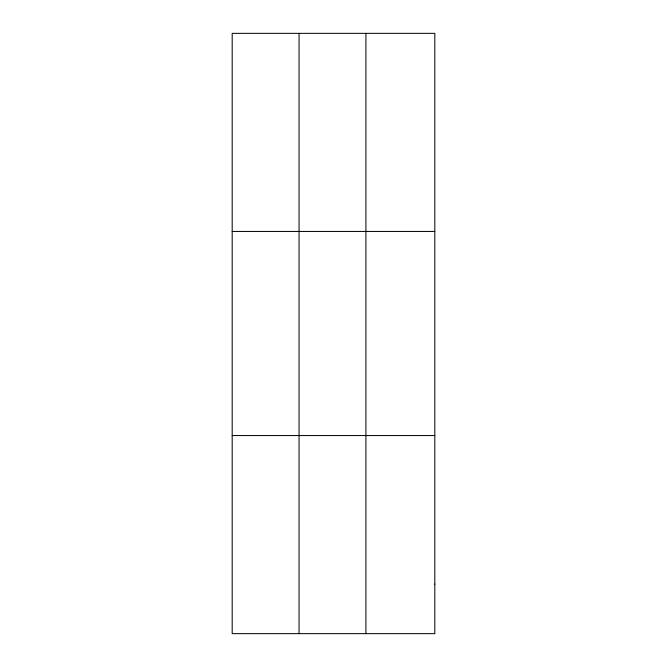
<?xml version="1.0" encoding="UTF-8"?>
<svg xmlns="http://www.w3.org/2000/svg" width="667" height="667" viewBox="0 0 667 667"><rect width="100%" height="100%" fill="white"/><g stroke="black" fill="none" stroke-linecap="round" stroke-linejoin="round"><path stroke-width="1" d="M299.058 633.65L299.058 33.35M365.916 633.65L365.916 33.35M232.191 231.449L434.809 231.449M232.191 435.551L434.809 435.551M434.809 584.125L434.809 633.65L232.191 633.65L232.191 33.35L434.809 33.35L434.809 584.125"/></g></svg>
